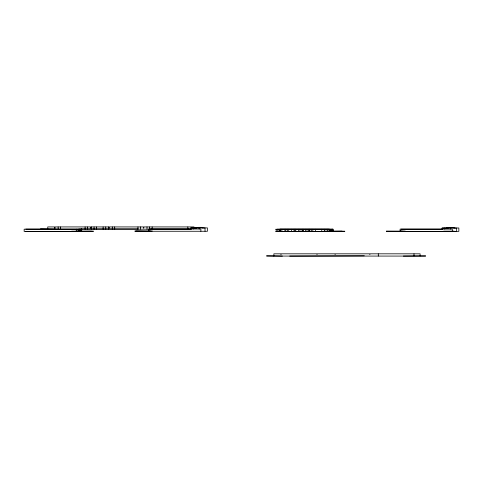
<?xml version="1.0" encoding="UTF-8"?>
<svg xmlns="http://www.w3.org/2000/svg" width="483" height="483" viewBox="0 0 483 483"><rect width="100%" height="100%" fill="white"/><g stroke="black" fill="none" stroke-linecap="round" stroke-linejoin="round"><path stroke-width="0.72" d="M316.824 254.33L317.18 254.33M334.954 254.33L335.311 254.33M369.652 254.33L370.014 254.33M280.738 254.33L281.203 254.33M198.465 227.336L201.52 227.336M196.557 227.421L199.684 227.421M449.872 227.421L452.927 227.421M447.964 227.505L451.092 227.505M196.213 227.741L202.89 227.741M194.691 227.825L196.225 227.825M447.626 227.825L454.298 227.825M446.099 227.91L448.164 227.91M196.484 227.988L190.562 227.988L190.562 229.099M202.455 227.988L204.418 227.988M447.892 228.073L441.969 228.073L441.969 229.184M453.863 228.073L455.825 228.073M40.487 228.9L56.282 229.184M81.392 228.9L138.186 228.9M25.768 229.099L81.718 229.099L81.718 231.103M149.736 229.099L191.002 229.099M280.17 229.099L329.334 229.099M191.244 229.184L24.15 229.184L24.15 231.442L91.45 231.442M277.176 229.184L333.125 229.184L333.041 231.188M401.144 229.184L442.404 229.184M275.558 229.268L331.193 229.268M134.932 230.989L152.29 230.989M71.617 231.442L93.376 231.103M135.946 231.073L149.38 231.357M324.673 231.158L341.801 231.158M386.34 231.073L405.436 231.158M443.617 231.158L454.183 231.158M71.617 231.188L91.45 231.188M344.784 231.188L323.024 231.526M400.341 231.218L405.726 231.442M25.768 231.357L93.376 231.357M134.932 231.272L207.442 231.272L207.442 227.904L190.966 227.904L190.966 229.014M323.024 231.272L342.858 231.272M386.34 231.357L458.85 231.357L458.85 227.988L442.374 227.988L442.374 229.099M277.176 231.442L344.784 231.442M387.354 231.442L455.825 231.442M275.558 231.526L342.858 231.526M266.616 255.791L282.404 256.075M364.315 255.791L289.691 256.075M425.614 255.905L403.365 256.075M266.616 256.075L425.614 256.075M456.435 227.988L456.435 231.357M452.293 231.357L452.293 229.099L400.123 229.099L400.087 231.357M450.615 227.988L450.615 229.099M444.789 227.988L444.789 229.099M420.107 255.905L420.113 253.816L273.873 253.816L273.873 256.075M413.991 253.816L413.991 255.905M404.03 231.103L404.072 231.442M403.891 231.103L403.915 231.442M402.218 231.134L402.23 231.442M402.116 231.073L402.128 231.442M401.216 231.073L401.222 231.442M401.113 231.073L401.144 231.442M400.854 231.073L400.787 231.442M400.455 231.073L400.546 231.442M378.292 253.816L378.292 256.075M332.817 229.184L332.793 231.188M332.733 229.184L332.733 231.188M332.485 229.184L332.485 231.188M332.117 229.184L332.117 231.188M331.664 229.184L331.664 231.188M331.187 229.184L331.193 231.272M331.109 229.268L331.109 231.272M330.867 229.268L330.867 231.272M330.493 229.268L330.517 231.442M330.046 229.268L330.046 231.272M329.569 229.268L329.569 231.272M329.026 231.188L329.074 231.526M328.923 231.442L328.851 231.526M328.681 231.442L328.585 231.526M327.824 229.268L327.836 231.526M327.021 231.188L326.979 231.272M324.642 229.268L324.642 231.526M321.763 229.268L321.763 231.526M315.58 229.268L315.58 231.526M312.815 229.268L312.815 231.526M311.535 229.268L311.535 231.526M309.851 229.268L309.851 231.526M309.259 229.268L309.259 231.526M308.673 229.268L308.673 231.526M306.983 229.268L306.983 231.526M305.642 229.268L305.642 231.526M303.523 229.268L303.523 231.526M302.781 229.268L302.781 231.526M302.044 229.268L302.044 231.526M299.925 229.268L299.925 231.526M298.361 229.268L298.361 231.526M295.777 229.268L295.777 231.526M294.878 229.268L294.878 231.526M293.972 229.268L293.972 231.526M291.394 229.268L291.394 231.526M288.725 229.268L288.725 231.526M287.536 229.268L287.548 231.526M285.845 229.268L285.845 231.526M284.922 229.268L284.922 231.526M281.843 229.268L281.843 231.526M280.599 229.268L280.599 231.526M279.886 229.268L279.886 231.526M279.796 229.268L279.796 231.526M279.536 229.268L279.536 231.526M278.896 229.268L278.896 231.526M277.278 229.268L277.278 231.526M276.185 229.268L276.185 231.526M205.027 227.904L205.027 231.272M200.886 231.272L200.886 229.014L148.716 229.014L148.716 230.989M199.201 227.904L199.201 229.014M193.985 228.32L193.991 226.925L47.745 226.925L47.745 229.184M193.381 227.904L193.381 229.014M187.851 226.925L187.851 229.014M152.157 226.925L152.157 229.184M150.708 230.989L150.72 231.357M149.808 230.989L149.815 231.357M149.706 230.989L149.7 231.357M149.41 226.925L149.41 229.184M147.007 226.925L147.007 229.184M140.372 226.925L140.372 229.184M137.969 226.925L137.969 229.184M114.7 226.925L114.7 229.184M112.304 226.925L112.304 229.184M108.433 226.925L108.433 229.184M105.747 226.925L105.747 229.184M103.121 226.925L103.121 229.184M96.57 226.925L96.57 229.184M94.058 226.925L94.058 229.184M91.408 226.925L91.408 229.184M87.508 226.925L87.508 229.184M85.105 226.925L85.105 229.184M81.633 229.099L81.633 231.103M81.404 231.103L81.386 229.099L81.319 231.103M81.078 229.099L81.078 231.103M80.709 229.099L80.709 231.103M80.256 229.099L80.256 231.103M79.78 229.099L79.786 231.188M79.701 229.184L79.701 231.188M79.46 229.184L79.538 231.357M79.085 229.184L79.061 231.357M78.632 229.184L78.632 231.188M78.161 229.184L78.161 231.188M77.618 231.103L77.612 231.442M77.208 231.073L77.177 231.442M76.417 229.184L76.429 231.442M75.614 231.103L75.571 231.442M60.653 226.925L60.653 229.184M58.135 226.925L58.135 229.184M90.629 227.662C90.882 229.497 91.42 226.424 90.629 227.662M108.76 227.662C108.989 229.485 109.593 226.449 108.76 227.662M143.463 227.662C143.717 229.497 144.254 226.424 143.463 227.662M54.531 227.662C54.881 229.528 55.533 226.388 54.531 227.662"/></g></svg>
